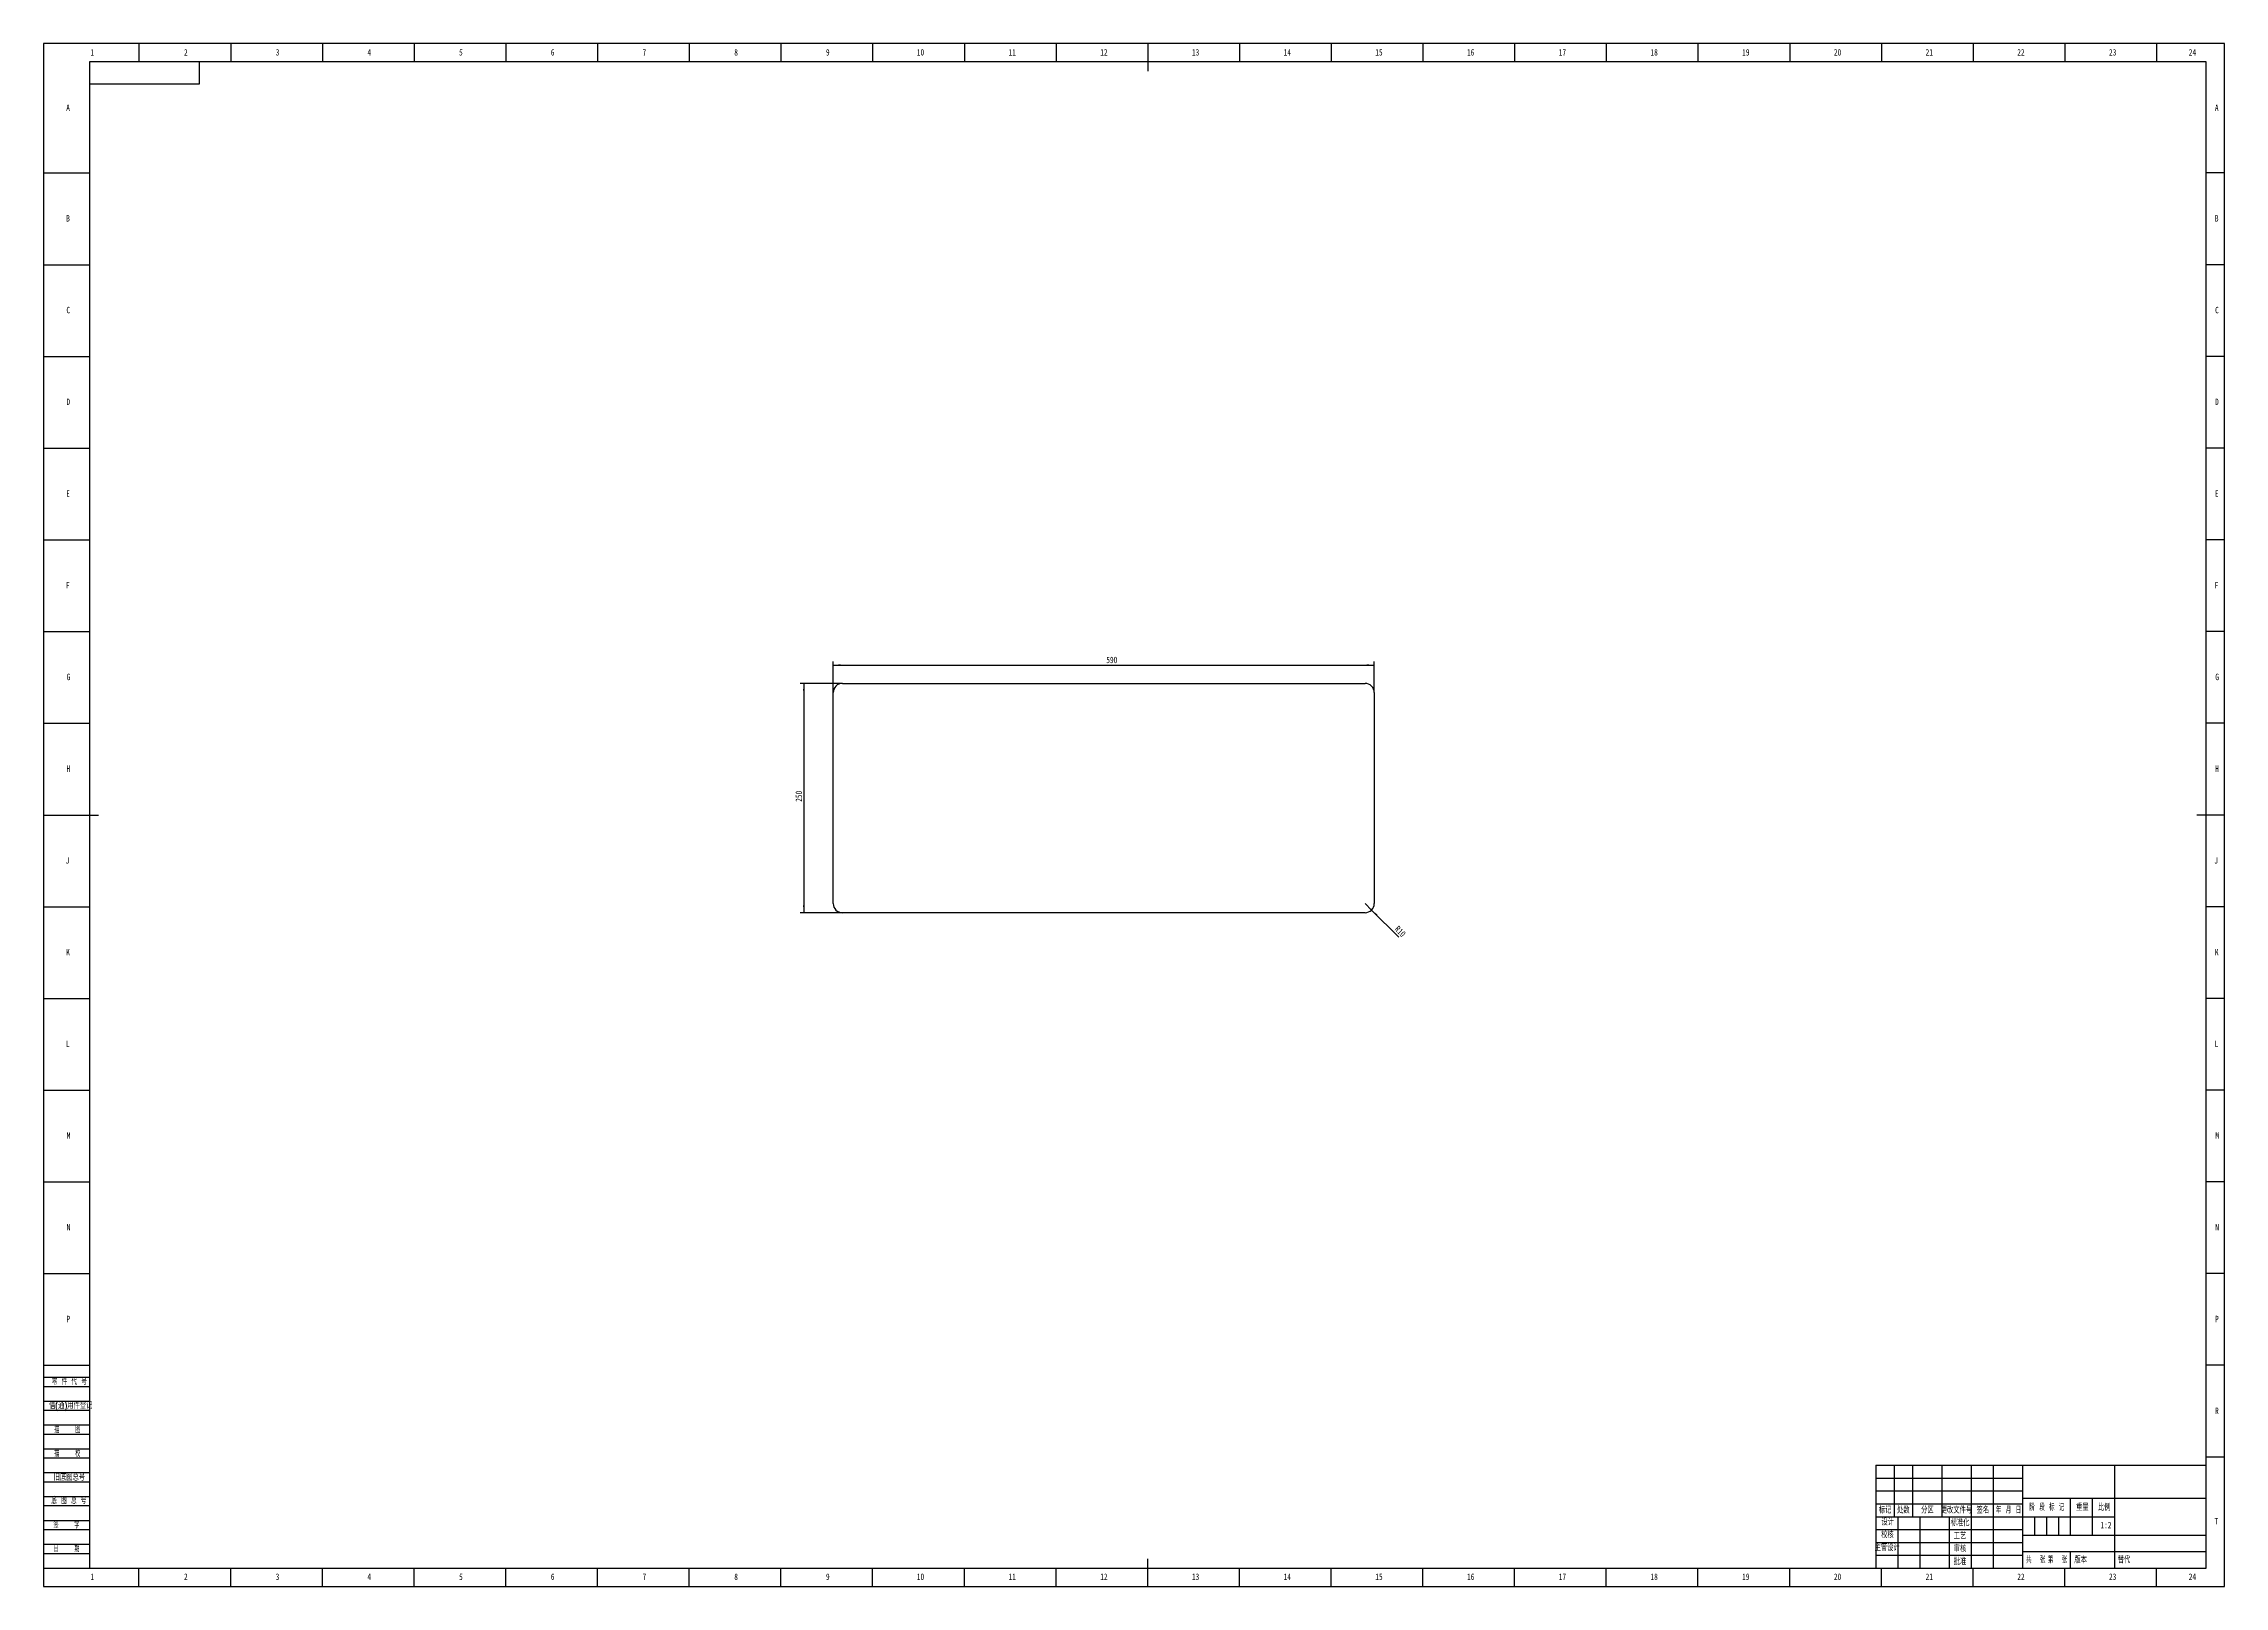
# Model space of a CAD drawing. Header units: millimetres. Extents: x 0 to 1189, y 0 to 841.
import ezdxf

# ---------------------------------------------------------------- set-up
doc = ezdxf.new("R2010")
doc.units = ezdxf.units.MM
for name, color, linetype in [('10', 7, 'Continuous'), ('5', 7, 'Continuous'), ('9', 7, 'Continuous'), ('SLD-0', 7, 'Continuous')]:
    doc.layers.add(name, color=color, linetype=linetype)
doc.styles.add('SLDTEXTSTYLE0', font='TXT', dxfattribs={"width": 0.7, "bigfont": 'bigfont'})
doc.styles.add('SLDTEXTSTYLE1', font='TXT', dxfattribs={"width": 0.6, "bigfont": 'bigfont'})
doc.styles.add('SLDTEXTSTYLE2', font='TXT', dxfattribs={"width": 0.614286, "bigfont": 'bigfont'})
doc.styles.add('SLDTEXTSTYLE3', font='TXT', dxfattribs={"width": 0.62, "bigfont": 'bigfont'})
doc.styles.add('SLDTEXTSTYLE4', font='TXT', dxfattribs={"width": 0.566667, "bigfont": 'bigfont'})
doc.styles.add('SLDTEXTSTYLE5', font='TXT', dxfattribs={"width": 0.7})
doc.dimstyles.new('SLDDIMSTYLE0', dxfattribs={"dimtxt": 3.5, "dimasz": 4.08, "dimexe": 0, "dimexo": 0.0625, "dimgap": 0.875, "dimtad": 2, "dimlfac": 2, "dimrnd": 1e-09, "dimzin": 12, "dimdsep": 46, "dimtxsty": 'SLDTEXTSTYLE5', "dimsah": 1, "dimcen": 0.09, "dimadec": 0, "dimazin": 3, "dimtfac": 1, "dimtofl": 0, "dimtmove": 0, "dimatfit": 3, "dimfxl": 1, "dimfrac": 2, "dimtolj": 1, "dimtzin": 12, "dimarcsym": 0})
doc.dimstyles.new('SLDDIMSTYLE1', dxfattribs={"dimtxt": 3.5, "dimasz": 4.08, "dimexe": 0, "dimexo": 0.0625, "dimgap": 0.875, "dimtad": 2, "dimlfac": 2, "dimrnd": 1e-09, "dimzin": 12, "dimdsep": 46, "dimtxsty": 'SLDTEXTSTYLE5', "dimsah": 1, "dimcen": 0, "dimadec": 0, "dimazin": 3, "dimtfac": 1, "dimtofl": 0, "dimtmove": 0, "dimatfit": 3, "dimfxl": 1, "dimfrac": 2, "dimtolj": 1, "dimtzin": 12, "dimarcsym": 0})

# ---------------------------------------------------------------- blocks, each defined once
blk = doc.blocks.new('_D')
at = {"layer": '10'}
for p, q in [((430.5, 487.2), (430.5, 504.2)), ((430.5, 502.2), (725.5, 502.2)), ((725.5, 487.2), (725.5, 504.2))]:
    blk.add_line(p, q, dxfattribs=at)
for points in [[(430.5, 502.2), (434.6, 501.7), (434.6, 502.7)], [(725.5, 502.2), (721.4, 502.7), (721.4, 501.7)]]:
    blk.add_solid(points, dxfattribs=at)
at = {"layer": '10', "insert": (579.4, 506.8), "char_height": 3.5, "attachment_point": 1, "style": 'SLDTEXTSTYLE5'}
blk.add_mtext('590', dxfattribs=at)
blk = doc.blocks.new('_D_1')
at = {"layer": '10'}
for p, q in [((435.5, 492.2), (412.5, 492.2)), ((414.5, 492.2), (414.5, 367.2)), ((435.5, 367.2), (412.5, 367.2))]:
    blk.add_line(p, q, dxfattribs=at)
for points in [[(414.5, 492.2), (414, 488.2), (415, 488.2)], [(414.5, 367.2), (415, 371.3), (414, 371.3)]]:
    blk.add_solid(points, dxfattribs=at)
at = {"layer": '10', "insert": (410, 427.7), "char_height": 3.5, "attachment_point": 1, "rotation": 90, "style": 'SLDTEXTSTYLE5'}
blk.add_mtext('250', dxfattribs=at)
blk = doc.blocks.new('_D_2')
at = {"layer": '10'}
for q in [(720.5, 372.2), (738.9, 353.9)]:
    blk.add_line((724, 368.7), q, dxfattribs=at)
blk.add_solid([(724, 368.7), (726.6, 365.5), (727.3, 366.2)], dxfattribs=at)
at = {"layer": '10', "insert": (738.8, 360.4), "char_height": 3.5, "attachment_point": 1, "rotation": 315.2045, "style": 'SLDTEXTSTYLE5'}
blk.add_mtext('R10', dxfattribs=at)

msp = doc.modelspace()

# ---------------------------------------------------------------- linework, layer by layer
at = {"color": 7, "linetype": 'Continuous', "lineweight": 25}
for p, q in [((435.4956, 492.2395), (720.4956, 492.2395)), ((430.4956, 372.2395), (430.4956, 487.2395)), ((725.4956, 487.2395), (725.4956, 372.2395)), ((720.4956, 367.2395), (435.4956, 367.2395))]:
    msp.add_line(p, q, dxfattribs=at)
for centre, start, end in [((435.4956, 487.2395), 90, 180), ((720.4956, 487.2395), 0, 90), ((435.4956, 372.2395), 180, 270), ((720.4956, 372.2395), 270, 0)]:
    msp.add_arc(centre, 5, start, end, dxfattribs=at)
at = {"layer": '5', "color": 7}
for p, q in [((1189, 841), (0, 841)), ((0, 841), (0, 0)), ((1189, 0), (1189, 841)), ((0, 114), (25, 114)), ((0, 109), (25, 109)), ((0, 101), (25, 101)), ((0, 96), (25, 96)), ((0, 88), (25, 88)), ((0, 83), (25, 83)), ((0, 75), (25, 75)), ((0, 70), (25, 70)), ((0, 62), (25, 62)), ((0, 57), (25, 57)), ((0, 49), (25, 49)), ((999, 59), (1079, 59)), ((999, 52), (1079, 52)), ((0, 44), (25, 44)), ((0, 36), (25, 36)), ((1085.5, 38), (1085.5, 28)), ((1092, 38), (1092, 28)), ((1098.5, 38), (1098.5, 28)), ((0, 31), (25, 31)), ((0, 23), (25, 23)), ((0, 18), (25, 18)), ((0, 0), (1189, 0))]:
    msp.add_line(p, q, dxfattribs=at)
at = {"layer": '5'}
for p, q in [((52, 841), (52, 831.0501)), ((102, 841), (102, 831.0501)), ((152, 841), (152, 831.0501)), ((202, 841), (202, 831.0501)), ((252, 841), (252, 831.0501)), ((302, 841), (302, 831.0501)), ((352, 841), (352, 831.0501)), ((402, 841), (402, 831.0501)), ((452, 841), (452, 831.0501)), ((502, 841), (502, 831.0501)), ((552, 841), (552, 831.0501)), ((652, 841), (652, 831.0501)), ((702, 841), (702, 831.0501)), ((752, 841), (752, 831.0501)), ((802, 841), (802, 831.0501)), ((852, 841), (852, 831.0501)), ((902, 841), (902, 831.0501)), ((952, 841), (952, 831.0501)), ((1002, 841), (1002, 831.0501)), ((1052, 841), (1052, 831.0501)), ((1102, 841), (1102, 831.0501)), ((1152, 841), (1152, 831.0501)), ((0, 770.5), (25, 770.5)), ((1189, 770.5), (1179, 770.5)), ((0, 720.5), (25, 720.5)), ((1189, 720.5), (1179, 720.5)), ((0, 670.5), (25, 670.5)), ((1189, 670.5), (1179, 670.5)), ((0, 620.5), (25, 620.5)), ((1189, 620.5), (1179, 620.5)), ((0, 570.5), (25, 570.5)), ((1189, 570.5), (1179, 570.5)), ((0, 520.5), (25, 520.5)), ((1189, 520.5), (1179, 520.5)), ((0, 470.5), (25, 470.5)), ((1189, 470.5), (1179, 470.5)), ((0, 370.5), (25, 370.5)), ((1189, 370.5), (1179, 370.5)), ((0, 320.5), (25, 320.5)), ((1189, 320.5), (1179, 320.5)), ((0, 270.5), (25, 270.5)), ((1189, 270.5), (1179, 270.5)), ((0, 220.5), (25, 220.5)), ((1189, 220.5), (1179, 220.5)), ((0, 170.5), (25, 170.5)), ((1189, 170.5), (1179, 170.5)), ((0, 120.5), (25, 120.5)), ((1189, 120.5), (1179, 120.5)), ((1189, 70.5), (1179, 70.5)), ((52, 0), (52, 10)), ((102, 0), (102, 10)), ((152, 0), (152, 10)), ((202, 0), (202, 10)), ((252, 0), (252, 10)), ((302, 0), (302, 10)), ((352, 0), (352, 10)), ((402, 0), (402, 10)), ((452, 0), (452, 10)), ((502, 0), (502, 10)), ((552, 0), (552, 10)), ((652, 0), (652, 10)), ((702, 0), (702, 10)), ((752, 0), (752, 10)), ((802, 0), (802, 10)), ((852, 0), (852, 10)), ((902, 0), (902, 10)), ((952, 0), (952, 10)), ((1002, 0), (1002, 10)), ((1052, 0), (1052, 10)), ((1102, 0), (1102, 10)), ((1152, 0), (1152, 10))]:
    msp.add_line(p, q, dxfattribs=at)
at = {"layer": '5', "lineweight": 25}
for p, q in [((602, 841), (602, 826)), ((0, 420.5), (30, 420.5)), ((1189, 420.5), (1174, 420.5)), ((602, 0), (602, 15)), ((1105, 18.9824), (1105, 10))]:
    msp.add_line(p, q, dxfattribs=at)
at = {"layer": '5', "color": 7, "lineweight": 25}
for p, q in [((1179, 831.0501), (25, 831.0501)), ((25, 831.0501), (25, 10)), ((85, 819), (85, 831)), ((1179, 10), (1179, 831.0501)), ((25, 819), (85, 819)), ((999, 66), (1179, 66)), ((999, 66), (999, 10)), ((1009, 66), (1009, 38)), ((1019, 66), (1019, 38)), ((1035, 66), (1035, 38)), ((1051, 66), (1051, 10)), ((1063, 66), (1063, 10)), ((1079, 66), (1079, 10)), ((1129, 66), (1129, 38)), ((1079, 48), (1179, 48)), ((1105, 48), (1105, 28)), ((1117, 48), (1117, 28)), ((999, 45), (1079, 45)), ((999, 38), (1129, 38)), ((1011, 38), (1011, 10)), ((1023, 38), (1023, 10)), ((1039, 38), (1039, 10)), ((1129, 38), (1129, 10)), ((999, 31), (1079, 31)), ((999, 24), (1079, 24)), ((1079, 28), (1179, 28)), ((999, 17), (1079, 17)), ((1079.0061, 18.9824), (1179, 18.9824)), ((0, 10), (1179, 10))]:
    msp.add_line(p, q, dxfattribs=at)

# ---------------------------------------------------------------- texts
at = {"layer": '10', "char_height": 3.5, "attachment_point": 2}
for s, insert, style in [('1', (26.5444, 838.0077), 'SLDTEXTSTYLE5'), ('2', (77.5444, 838.0077), 'SLDTEXTSTYLE5'), ('3', (127.5444, 838.0077), 'SLDTEXTSTYLE5'), ('4', (177.5444, 838.0077), 'SLDTEXTSTYLE5'), ('5', (227.5444, 838.0077), 'SLDTEXTSTYLE5'), ('6', (277.5469, 838.0077), 'SLDTEXTSTYLE5'), ('7', (327.5469, 838.0077), 'SLDTEXTSTYLE5'), ('8', (377.5469, 838.0077), 'SLDTEXTSTYLE5'), ('9', (427.5469, 838.0077), 'SLDTEXTSTYLE5'), ('10', (478.0889, 838.0077), 'SLDTEXTSTYLE5'), ('11', (528.0889, 838.0077), 'SLDTEXTSTYLE5'), ('12', (578.0889, 838.0077), 'SLDTEXTSTYLE5'), ('13', (628.0889, 838.0077), 'SLDTEXTSTYLE5'), ('14', (678.0889, 838.0077), 'SLDTEXTSTYLE5'), ('15', (728.0889, 838.0077), 'SLDTEXTSTYLE5'), ('16', (778.0913, 838.0077), 'SLDTEXTSTYLE5'), ('17', (828.0913, 838.0077), 'SLDTEXTSTYLE5'), ('18', (878.0913, 838.0077), 'SLDTEXTSTYLE5'), ('19', (928.0913, 838.0077), 'SLDTEXTSTYLE5'), ('20', (978.0889, 838.0077), 'SLDTEXTSTYLE5'), ('21', (1028.0889, 838.0077), 'SLDTEXTSTYLE5'), ('22', (1078.0889, 838.0077), 'SLDTEXTSTYLE5'), ('23', (1128.0889, 838.0077), 'SLDTEXTSTYLE5'), ('24', (1171.5889, 838.0077), 'SLDTEXTSTYLE5'), ('A', (13.3203, 807.7577), 'SLDTEXTSTYLE5'), ('A', (1184.8203, 807.7577), 'SLDTEXTSTYLE5'), ('B', (13.3203, 747.5077), 'SLDTEXTSTYLE5'), ('B', (1184.8203, 747.5077), 'SLDTEXTSTYLE5'), ('C', (13.4273, 697.5077), 'SLDTEXTSTYLE5'), ('C', (1184.9273, 697.5077), 'SLDTEXTSTYLE5'), ('D', (13.4297, 647.5077), 'SLDTEXTSTYLE5'), ('D', (1184.9297, 647.5077), 'SLDTEXTSTYLE5'), ('E', (13.3179, 597.5077), 'SLDTEXTSTYLE5'), ('E', (1184.8179, 597.5077), 'SLDTEXTSTYLE5'), ('F', (13.2243, 547.5077), 'SLDTEXTSTYLE5'), ('F', (1184.7243, 547.5077), 'SLDTEXTSTYLE5'), ('G', (13.5391, 497.5077), 'SLDTEXTSTYLE5'), ('G', (1185.0391, 497.5077), 'SLDTEXTSTYLE5'), ('H', (13.4297, 447.5077), 'SLDTEXTSTYLE5'), ('H', (1184.9297, 447.5077), 'SLDTEXTSTYLE5'), ('J', (13.0153, 397.5077), 'SLDTEXTSTYLE5'), ('J', (1184.5153, 397.5077), 'SLDTEXTSTYLE5'), ('K', (13.3203, 347.5077), 'SLDTEXTSTYLE5'), ('K', (1184.8203, 347.5077), 'SLDTEXTSTYLE5'), ('L', (13.1806, 297.5077), 'SLDTEXTSTYLE5'), ('L', (1184.6806, 297.5077), 'SLDTEXTSTYLE5'), ('M', (13.5974, 247.5077), 'SLDTEXTSTYLE5'), ('M', (1185.0974, 247.5077), 'SLDTEXTSTYLE5'), ('N', (13.5488, 197.5077), 'SLDTEXTSTYLE5'), ('N', (1185.0488, 197.5077), 'SLDTEXTSTYLE5'), ('P', (13.4443, 147.5077), 'SLDTEXTSTYLE5'), ('P', (1184.9443, 147.5077), 'SLDTEXTSTYLE5'), ('R', (1184.9297, 97.5077), 'SLDTEXTSTYLE5'), ('T', (1184.6563, 37.2577), 'SLDTEXTSTYLE5'), ('校核', (1005.2753, 29.8568), 'SLDTEXTSTYLE0'), ('主管设计', (1005.1246, 22.8297), 'SLDTEXTSTYLE0'), ('1', (26.5444, 7.0077), 'SLDTEXTSTYLE5'), ('2', (77.5444, 7.0077), 'SLDTEXTSTYLE5'), ('3', (127.5444, 7.0077), 'SLDTEXTSTYLE5'), ('4', (177.5444, 7.0077), 'SLDTEXTSTYLE5'), ('5', (227.5444, 7.0077), 'SLDTEXTSTYLE5'), ('6', (277.5469, 7.0077), 'SLDTEXTSTYLE5'), ('7', (327.5469, 7.0077), 'SLDTEXTSTYLE5'), ('8', (377.5469, 7.0077), 'SLDTEXTSTYLE5'), ('9', (427.5469, 7.0077), 'SLDTEXTSTYLE5'), ('10', (478.0889, 7.0077), 'SLDTEXTSTYLE5'), ('11', (528.0889, 7.0077), 'SLDTEXTSTYLE5'), ('12', (578.0889, 7.0077), 'SLDTEXTSTYLE5'), ('13', (628.0889, 7.0077), 'SLDTEXTSTYLE5'), ('14', (678.0889, 7.0077), 'SLDTEXTSTYLE5'), ('15', (728.0889, 7.0077), 'SLDTEXTSTYLE5'), ('16', (778.0913, 7.0077), 'SLDTEXTSTYLE5'), ('17', (828.0913, 7.0077), 'SLDTEXTSTYLE5'), ('18', (878.0913, 7.0077), 'SLDTEXTSTYLE5'), ('19', (928.0913, 7.0077), 'SLDTEXTSTYLE5'), ('20', (978.0889, 7.0077), 'SLDTEXTSTYLE5'), ('21', (1028.0889, 7.0077), 'SLDTEXTSTYLE5'), ('22', (1078.0889, 7.0077), 'SLDTEXTSTYLE5'), ('23', (1128.0889, 7.0077), 'SLDTEXTSTYLE5'), ('24', (1171.5889, 7.0077), 'SLDTEXTSTYLE5')]:
    msp.add_mtext(s, dxfattribs=dict(at, insert=insert, style=style))
at = {"layer": '10', "color": 7, "insert": (1110.6257, 16.1881), "char_height": 3.5, "attachment_point": 2, "style": 'SLDTEXTSTYLE0'}
msp.add_mtext('版本', dxfattribs=at)
at = {"layer": '9', "color": 7, "char_height": 3.5}
for s, insert, attachment_point, style in [('零 件 代 号', (4.4822, 113.3599), 1, 'SLDTEXTSTYLE2'), ('借(通)用件登记', (2.9328, 100.2756), 1, 'SLDTEXTSTYLE0'), ('描    图', (12.9105, 87.176), 2, 'SLDTEXTSTYLE4'), ('描    校', (12.9105, 74.1365), 2, 'SLDTEXTSTYLE4'), ('旧底图总号', (5.4591, 61.2006), 1, 'SLDTEXTSTYLE0'), ('底 图 总 号', (4.2122, 48.4331), 1, 'SLDTEXTSTYLE2'), ('标记', (1004.0264, 43.3062), 2, 'SLDTEXTSTYLE0'), ('设计', (1005.426, 36.7667), 2, 'SLDTEXTSTYLE0'), ('处数', (1013.9524, 43.3062), 2, 'SLDTEXTSTYLE0'), ('分区', (1027.0893, 43.3062), 2, 'SLDTEXTSTYLE0'), ('更改文件号', (1042.9355, 43.3062), 2, 'SLDTEXTSTYLE0'), ('标准化', (1044.8565, 36.3584), 2, 'SLDTEXTSTYLE0'), ('签名', (1057.3181, 43.3062), 2, 'SLDTEXTSTYLE0'), ('年 月 日', (1071.2821, 43.3062), 2, 'SLDTEXTSTYLE3'), ('阶 段 标 记', (1092.2133, 44.8103), 2, 'SLDTEXTSTYLE2'), ('重量', (1111.5753, 44.8103), 2, 'SLDTEXTSTYLE0'), ('比例', (1123.4602, 44.8103), 2, 'SLDTEXTSTYLE0'), ('签    字', (12.4725, 35.1926), 2, 'SLDTEXTSTYLE4'), ('工艺', (1044.8565, 29.2301), 2, 'SLDTEXTSTYLE0'), ('日    期', (12.4725, 22.2333), 2, 'SLDTEXTSTYLE4'), ('批准', (1044.8565, 15.2155), 2, 'SLDTEXTSTYLE0'), ('审核', (1044.8565, 22.2493), 2, 'SLDTEXTSTYLE0'), ('共  张', (1086.1639, 16.1881), 2, 'SLDTEXTSTYLE1'), ('第  张', (1098.0552, 16.1881), 2, 'SLDTEXTSTYLE1')]:
    msp.add_mtext(s, dxfattribs=dict(at, insert=insert, attachment_point=attachment_point, style=style))
at = {"layer": 'SLD-0', "char_height": 3.5}
for s, insert, attachment_point, style in [('1:2', (1124.4373, 35.1578), 2, 'SLDTEXTSTYLE5'), ('替代', (1130.8513, 16.1881), 1, 'SLDTEXTSTYLE0')]:
    msp.add_mtext(s, dxfattribs=dict(at, insert=insert, attachment_point=attachment_point, style=style))

# ---------------------------------------------------------------- dimensions: what is measured, and where the dimension line sits
at = {"layer": '10'}
dim = msp.add_linear_dim(base=(725.4956, 502.2395), p1=(430.4956, 487.2395), p2=(725.4956, 487.2395), dimstyle='SLDDIMSTYLE0', dxfattribs=at)
dim.commit()
dim.dimension.update_dxf_attribs({"geometry": '_D', "text_midpoint": (581.7364, 502.2395), "dimtype": 160})
dim = msp.add_linear_dim(base=(414.4956, 367.2395), p1=(435.4956, 492.2395), p2=(435.4956, 367.2395), angle=90, dimstyle='SLDDIMSTYLE0', dxfattribs=at)
dim.commit()
dim.dimension.update_dxf_attribs({"geometry": '_D_1', "text_midpoint": (414.4956, 430.0134), "dimtype": 160})
dim = msp.add_radius_dim(center=(720.4956, 372.2395), mpoint=(724.0438, 368.7167), dimstyle='SLDDIMSTYLE1', dxfattribs=at)
dim.commit()
dim.dimension.update_dxf_attribs({"geometry": '_D_2', "text_midpoint": (737.3627, 355.4925), "dimtype": 164})

doc.saveas('drawing.dxf')
